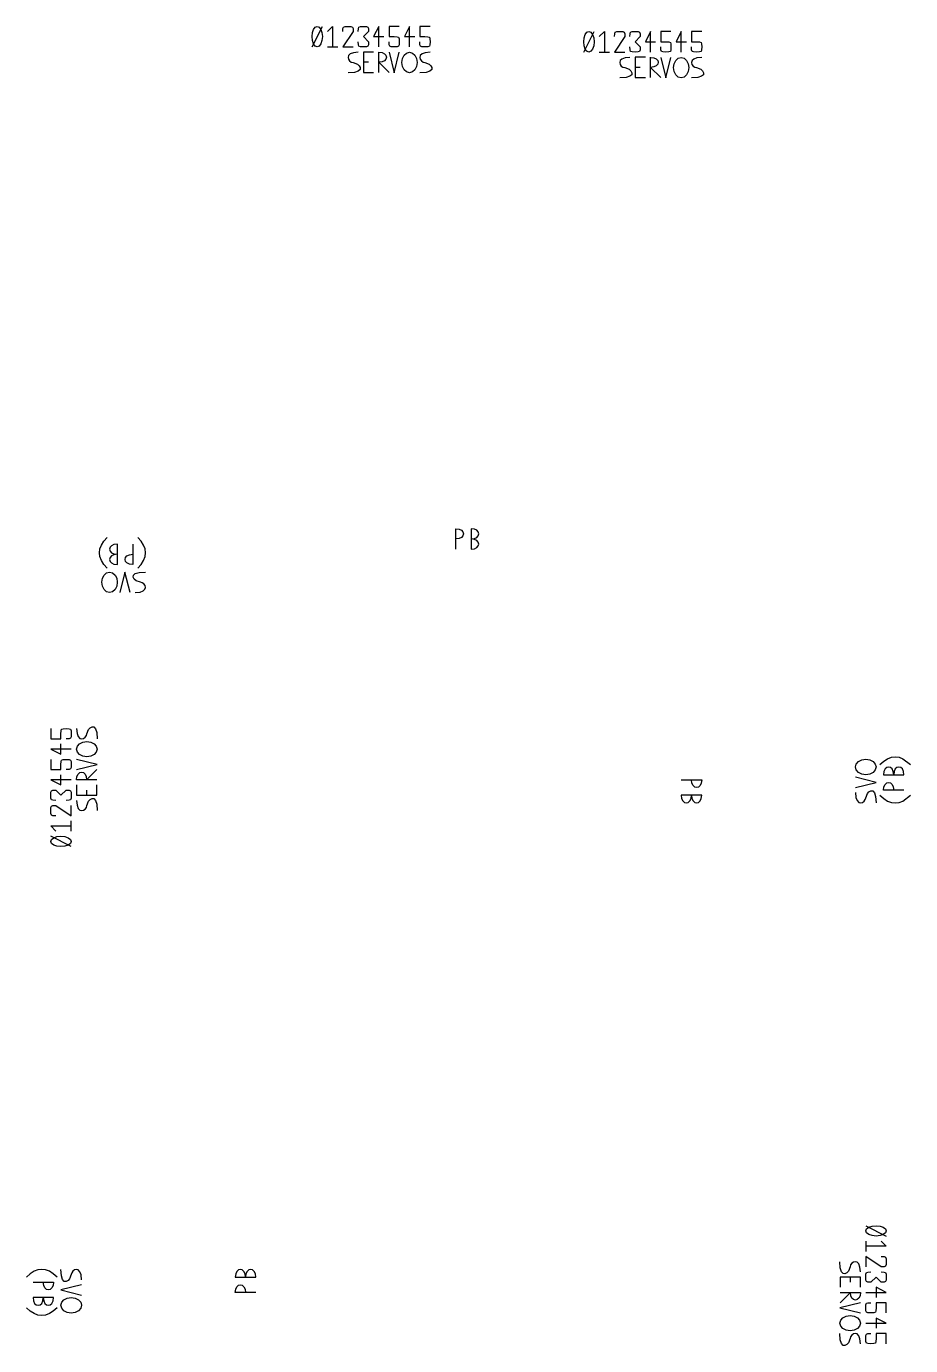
# Model space of a CAD drawing. Extents: x 16 to 394, y 22 to 284.
# Drawn here: x 221.3 to 393.7, y 21.6 to 279 of the extents above; entities that cross this region are included whole.
import ezdxf

# ---------------------------------------------------------------- set-up
doc = ezdxf.new("R2010")
doc.units = 0
doc.layers.add('Layer 1', color=7, linetype='CONTINUOUS')

msp = doc.modelspace()

# ---------------------------------------------------------------- linework, layer by layer
at = {"layer": 'Layer 1', "color": 4}
for p, q in [((276.999999, 274.999241), (279.000001, 278.999242)), ((277.078624, 277.777487), (277.292999, 278.413236)), ((277.292999, 278.413236), (277.610874, 278.841986)), ((277.610874, 278.841986), (278, 278.999236)), ((278, 278.999236), (278.389126, 278.841986)), ((278.389126, 278.841986), (278.707001, 278.413236)), ((278.707001, 278.413236), (278.921376, 277.777487)), ((279.999999, 277.999241), (280.999997, 278.999239)), ((280.999997, 278.999239), (280.999997, 274.999241)), ((282.999998, 277.999241), (283.015623, 278.577365)), ((284.999994, 277.999241), (282.999998, 274.999241)), ((283.015623, 278.577365), (283.124998, 278.874239)), ((283.124998, 278.874239), (283.421873, 278.983614)), ((283.421873, 278.983614), (283.999996, 278.999239)), ((283.999996, 278.999239), (284.57812, 278.983614)), ((284.57812, 278.983614), (284.874995, 278.874239)), ((284.874995, 278.874239), (284.984369, 278.577365)), ((284.984369, 278.577365), (284.999994, 277.999241)), ((285.999992, 277.999244), (286.015617, 278.577367)), ((286.015617, 278.577367), (286.124992, 278.874242)), ((286.124992, 278.874242), (286.421867, 278.983617)), ((286.421867, 278.983617), (286.99999, 278.999242)), ((286.99999, 278.999242), (287.578114, 278.983617)), ((287.999988, 277.999244), (286.99999, 276.999243)), ((287.578114, 278.983617), (287.874989, 278.874242)), ((287.874989, 278.874242), (287.984363, 278.577367)), ((287.984363, 278.577367), (287.999988, 277.999244)), ((290.000013, 278.999242), (288.999986, 276.999243)), ((290.000013, 274.999241), (290.000013, 278.999242)), ((294.000005, 278.999242), (292.000009, 278.999242)), ((292.000009, 278.999242), (292.000009, 276.999243)), ((296.000001, 278.999242), (295.000003, 276.999243)), ((296.000001, 274.999241), (296.000001, 278.999242)), ((299.999993, 278.999242), (297.999997, 278.999242)), ((297.999997, 278.999242), (297.999997, 276.999243)), ((329.999989, 273.998896), (332.000013, 277.998896)), ((330.610878, 277.841644), (331.000004, 277.998894)), ((331.000004, 277.998894), (331.38913, 277.841644)), ((333.000011, 276.998896), (334.000009, 277.998894)), ((334.000009, 277.998894), (334.000009, 273.998896)), ((336.125005, 277.873894), (336.421879, 277.983269)), ((336.421879, 277.983269), (337.000003, 277.998894)), ((337.000003, 277.998894), (337.578127, 277.983269)), ((337.578127, 277.983269), (337.875002, 277.873894)), ((339.124999, 277.873897), (339.421873, 277.983272)), ((339.421873, 277.983272), (339.999997, 277.998896)), ((339.999997, 277.998896), (340.578121, 277.983272)), ((340.578121, 277.983272), (340.874996, 277.873897)), ((342.999991, 277.998896), (341.999993, 275.998898)), ((342.999991, 273.998896), (342.999991, 277.998896)), ((347.000012, 277.998896), (345.000016, 277.998896)), ((345.000016, 277.998896), (345.000016, 275.998898)), ((349.000008, 277.998896), (348.00001, 275.998898)), ((349.000008, 273.998896), (349.000008, 277.998896)), ((353, 277.998896), (351.000004, 277.998896)), ((351.000004, 277.998896), (351.000004, 275.998898)), ((276.999999, 276.999237), (277.078624, 277.777487)), ((277.078624, 276.220987), (276.999999, 276.999237)), ((277.292999, 275.585238), (277.078624, 276.220987)), ((277.610874, 275.156488), (277.292999, 275.585238)), ((278.707001, 275.585238), (278.389126, 275.156488)), ((278.921376, 276.220987), (278.707001, 275.585238)), ((278.921376, 277.777487), (279.000001, 276.999237)), ((279.000001, 276.999237), (278.921376, 276.220987)), ((279.000001, 276.999237), (279.000001, 276.999237)), ((286.015617, 275.421118), (285.999992, 275.999242)), ((286.124992, 275.124244), (286.015617, 275.421118)), ((286.99999, 276.999243), (287.999988, 275.999242)), ((287.984363, 275.421118), (287.874989, 275.124244)), ((287.999988, 275.999242), (287.984363, 275.421118)), ((288.999986, 276.999243), (291.000011, 276.999243)), ((292.000009, 276.999243), (293.000007, 276.999243)), ((292.015634, 275.421117), (292.000009, 275.999242)), ((292.125008, 275.124241), (292.015634, 275.421117)), ((293.000007, 276.999243), (293.578131, 276.983617)), ((293.578131, 276.983617), (293.875005, 276.874242)), ((293.875005, 276.874242), (293.98438, 276.577366)), ((293.98438, 275.421117), (293.875005, 275.124241)), ((293.98438, 276.577366), (294.000005, 275.999242)), ((294.000005, 275.999242), (293.98438, 275.421117)), ((295.000003, 276.999243), (296.999999, 276.999243)), ((297.999997, 276.999243), (298.999995, 276.999243)), ((298.015622, 275.421117), (297.999997, 275.999242)), ((298.124996, 275.124241), (298.015622, 275.421117)), ((298.999995, 276.999243), (299.578119, 276.983617)), ((299.578119, 276.983617), (299.874993, 276.874242)), ((299.874993, 276.874242), (299.984368, 276.577366)), ((299.984368, 275.421117), (299.874993, 275.124241)), ((299.984368, 276.577366), (299.999993, 275.999242)), ((299.999993, 275.999242), (299.984368, 275.421117)), ((330.000003, 275.998895), (330.078628, 276.777145)), ((330.078628, 275.220645), (330.000003, 275.998895)), ((330.078628, 276.777145), (330.293003, 277.412894)), ((330.293003, 277.412894), (330.610878, 277.841644)), ((331.38913, 277.841644), (331.707005, 277.412894)), ((331.707005, 277.412894), (331.92138, 276.777145)), ((331.92138, 276.777145), (332.000005, 275.998895)), ((332.000005, 275.998895), (331.92138, 275.220645)), ((332.000005, 275.998895), (332.000005, 275.998895)), ((336.000005, 276.998896), (336.01563, 277.57702)), ((338.000001, 276.998896), (336.000005, 273.998896)), ((336.01563, 277.57702), (336.125005, 277.873894)), ((337.875002, 277.873894), (337.984376, 277.57702)), ((337.984376, 277.57702), (338.000001, 276.998896)), ((338.999999, 276.998898), (339.015624, 277.577022)), ((339.015624, 277.577022), (339.124999, 277.873897)), ((340.999995, 276.998898), (339.999997, 275.998898)), ((339.999997, 275.998898), (340.999995, 274.998897)), ((340.874996, 277.873897), (340.98437, 277.577022)), ((340.98437, 277.577022), (340.999995, 276.998898)), ((341.999993, 275.998898), (343.999989, 275.998898)), ((345.000016, 275.998898), (346.000014, 275.998898)), ((346.000014, 275.998898), (346.578137, 275.983272)), ((346.578137, 275.983272), (346.875012, 275.873897)), ((346.875012, 275.873897), (346.984387, 275.577021)), ((346.984387, 275.577021), (347.000012, 274.998897)), ((348.00001, 275.998898), (350.000006, 275.998898)), ((351.000004, 275.998898), (352.000002, 275.998898)), ((352.000002, 275.998898), (352.578125, 275.983272)), ((352.578125, 275.983272), (352.875, 275.873897)), ((352.875, 275.873897), (352.984375, 275.577021)), ((352.984375, 275.577021), (353, 274.998897)), ((278, 274.999238), (277.610874, 275.156488)), ((278.389126, 275.156488), (278, 274.999238)), ((279.999999, 274.999241), (281.999998, 274.999241)), ((282.999998, 274.999241), (284.999994, 274.999241)), ((284.101559, 273.313234), (283.999996, 272.946046)), ((283.999996, 272.946046), (284.085934, 272.578858)), ((284.437496, 273.633547), (284.101559, 273.313234)), ((285.054682, 273.86011), (284.437496, 273.633547)), ((285.999992, 273.946047), (285.054682, 273.86011)), ((286.421867, 275.014869), (286.124992, 275.124244)), ((286.99999, 274.999244), (286.421867, 275.014869)), ((287.578114, 275.014869), (286.99999, 274.999244)), ((289.000015, 273.999243), (286.99999, 273.999243)), ((286.99999, 273.999243), (286.99999, 269.999243)), ((287.874989, 275.124244), (287.578114, 275.014869)), ((290.000013, 269.999243), (290.000013, 273.999243)), ((290.000013, 273.946047), (290.656261, 273.877668)), ((290.656261, 273.877668), (291.12501, 273.664301)), ((291.12501, 273.664301), (291.40626, 273.353444)), ((291.40626, 273.353444), (291.50001, 272.992594)), ((291.50001, 272.992594), (291.40626, 272.629251)), ((292.000009, 273.946047), (293.000007, 269.946047)), ((292.421883, 275.014866), (292.125008, 275.124241)), ((293.000007, 274.999241), (292.421883, 275.014866)), ((293.578131, 275.014866), (293.000007, 274.999241)), ((293.000007, 269.946047), (294.000005, 273.946047)), ((293.875005, 275.124241), (293.578131, 275.014866)), ((294.000005, 273.946047), (294.000005, 273.946047)), ((294.617975, 272.724295), (294.939537, 273.360045)), ((294.939537, 273.360045), (295.41635, 273.788794)), ((295.41635, 273.788794), (296.000037, 273.946044)), ((296.000037, 273.946044), (296.583725, 273.788794)), ((296.583725, 273.788794), (297.060537, 273.360045)), ((297.060537, 273.360045), (297.3821, 272.724295)), ((298.101559, 273.313234), (297.999997, 272.946046)), ((297.999997, 272.946046), (298.085934, 272.578858)), ((298.437496, 273.633547), (298.101559, 273.313234)), ((298.421871, 275.014866), (298.124996, 275.124241)), ((298.999995, 274.999241), (298.421871, 275.014866)), ((299.054682, 273.86011), (298.437496, 273.633547)), ((299.578119, 275.014866), (298.999995, 274.999241)), ((299.999993, 273.946047), (299.054682, 273.86011)), ((299.874993, 275.124241), (299.578119, 275.014866)), ((330.293003, 274.584896), (330.078628, 275.220645)), ((330.610878, 274.156146), (330.293003, 274.584896)), ((331.000004, 273.998896), (330.610878, 274.156146)), ((331.38913, 274.156146), (331.000004, 273.998896)), ((331.707005, 274.584896), (331.38913, 274.156146)), ((331.92138, 275.220645), (331.707005, 274.584896)), ((333.000011, 273.998896), (335.000007, 273.998896)), ((336.000005, 273.998896), (338.000001, 273.998896)), ((338.054681, 272.859764), (337.437491, 272.633202)), ((338.999999, 272.945702), (338.054681, 272.859764)), ((339.015624, 274.420773), (338.999999, 274.998897)), ((339.124999, 274.123899), (339.015624, 274.420773)), ((339.421873, 274.014524), (339.124999, 274.123899)), ((339.999997, 273.998899), (339.421873, 274.014524)), ((340.578121, 274.014524), (339.999997, 273.998899)), ((341.999993, 272.998898), (339.999997, 272.998898)), ((339.999997, 272.998898), (339.999997, 268.998898)), ((340.874996, 274.123899), (340.578121, 274.014524)), ((340.98437, 274.420773), (340.874996, 274.123899)), ((340.999995, 274.998897), (340.98437, 274.420773)), ((342.999991, 268.998898), (342.999991, 272.998898)), ((342.999991, 272.945702), (343.65624, 272.877323)), ((343.65624, 272.877323), (344.124989, 272.663956)), ((344.999987, 272.945702), (345.999985, 268.945701)), ((345.015641, 274.420771), (345.000016, 274.998897)), ((345.125015, 274.123896), (345.015641, 274.420771)), ((345.42189, 274.014521), (345.125015, 274.123896)), ((346.000014, 273.998896), (345.42189, 274.014521)), ((345.999985, 268.945701), (346.999983, 272.945702)), ((346.578137, 274.014521), (346.000014, 273.998896)), ((346.875012, 274.123896), (346.578137, 274.014521)), ((346.984387, 274.420771), (346.875012, 274.123896)), ((347.000012, 274.998897), (346.984387, 274.420771)), ((346.999983, 272.945702), (346.999983, 272.945702)), ((348.416328, 272.788449), (349.000016, 272.945699)), ((349.000016, 272.945699), (349.583704, 272.788449)), ((351.015629, 274.420771), (351.000004, 274.998897)), ((351.125003, 274.123896), (351.015629, 274.420771)), ((351.421878, 274.014521), (351.125003, 274.123896)), ((352.000002, 273.998896), (351.421878, 274.014521)), ((352.05468, 272.859764), (351.437487, 272.633202)), ((352.578125, 274.014521), (352.000002, 273.998896)), ((353, 272.945702), (352.05468, 272.859764)), ((352.875, 274.123896), (352.578125, 274.014521)), ((352.984375, 274.420771), (352.875, 274.123896)), ((353, 274.998897), (352.984375, 274.420771)), ((284.085934, 272.578858), (284.312496, 272.258546)), ((284.312496, 272.258546), (284.632808, 272.031983)), ((284.632808, 272.031983), (284.999994, 271.946045)), ((284.999994, 271.946045), (285.828122, 271.633546)), ((285.984379, 270.258546), (285.232424, 270.031984)), ((285.828122, 271.633546), (286.177734, 271.313233)), ((286.337895, 270.578859), (285.984379, 270.258546)), ((286.177734, 271.313233), (286.375002, 270.946046)), ((286.375002, 270.946046), (286.337895, 270.578859)), ((287.999988, 271.999244), (286.99999, 271.999244)), ((290.656261, 272.085078), (290.000013, 271.999244)), ((290.000013, 271.999244), (292.000009, 269.999243)), ((291.12501, 272.310913), (290.656261, 272.085078)), ((291.40626, 272.629251), (291.12501, 272.310913)), ((294.500038, 271.946045), (294.617975, 272.724295)), ((294.617975, 271.167796), (294.500038, 271.946045)), ((294.500038, 271.946045), (294.500038, 271.946045)), ((294.939537, 270.532046), (294.617975, 271.167796)), ((295.41635, 270.103296), (294.939537, 270.532046)), ((297.060537, 270.532046), (296.583725, 270.103296)), ((297.3821, 271.167796), (297.060537, 270.532046)), ((297.3821, 272.724295), (297.500037, 271.946045)), ((297.500037, 271.946045), (297.3821, 271.167796)), ((298.085934, 272.578858), (298.312496, 272.258546)), ((298.312496, 272.258546), (298.632808, 272.031983)), ((298.632808, 272.031983), (298.999995, 271.946045)), ((298.999995, 271.946045), (299.828122, 271.633546)), ((299.98438, 270.258546), (299.232424, 270.031984)), ((299.828122, 271.633546), (300.177734, 271.313233)), ((300.337895, 270.578859), (299.98438, 270.258546)), ((300.177734, 271.313233), (300.375002, 270.946046)), ((300.375002, 270.946046), (300.337895, 270.578859)), ((337.101553, 272.312889), (336.999993, 271.945701)), ((336.999993, 271.945701), (337.085933, 271.578513)), ((337.085933, 271.578513), (337.312499, 271.258201)), ((337.437491, 272.633202), (337.101553, 272.312889)), ((337.312499, 271.258201), (337.632813, 271.031638)), ((337.632813, 271.031638), (338.000001, 270.9457)), ((338.000001, 270.9457), (338.828125, 270.6332)), ((338.828125, 270.6332), (339.177733, 270.312888)), ((339.177733, 270.312888), (339.374999, 269.945701)), ((340.999995, 270.998899), (339.999997, 270.998899)), ((343.65624, 271.084733), (342.999991, 270.998899)), ((342.999991, 270.998899), (344.999987, 268.998898)), ((344.124989, 271.310568), (343.65624, 271.084733)), ((344.124989, 272.663956), (344.406239, 272.353099)), ((344.406239, 271.628906), (344.124989, 271.310568)), ((344.406239, 272.353099), (344.499988, 271.992249)), ((344.499988, 271.992249), (344.406239, 271.628906)), ((347.500016, 270.9457), (347.617954, 271.72395)), ((347.617954, 270.167451), (347.500016, 270.9457)), ((347.500016, 270.9457), (347.500016, 270.9457)), ((347.617954, 271.72395), (347.939516, 272.3597)), ((347.939516, 272.3597), (348.416328, 272.788449)), ((349.583704, 272.788449), (350.060516, 272.3597)), ((350.060516, 272.3597), (350.382078, 271.72395)), ((350.382078, 271.72395), (350.500016, 270.9457)), ((350.500016, 270.9457), (350.382078, 270.167451)), ((351.101546, 272.312889), (350.999982, 271.945701)), ((350.999982, 271.945701), (351.085921, 271.578513)), ((351.085921, 271.578513), (351.312487, 271.258201)), ((351.437487, 272.633202), (351.101546, 272.312889)), ((351.312487, 271.258201), (351.632806, 271.031638)), ((351.632806, 271.031638), (352.000002, 270.9457)), ((352.000002, 270.9457), (352.828124, 270.6332)), ((352.828124, 270.6332), (353.177732, 270.312888)), ((353.177732, 270.312888), (353.374995, 269.945701)), ((285.232424, 270.031984), (283.999996, 269.946047)), ((286.99999, 269.999243), (289.000015, 269.999243)), ((296.000037, 269.946047), (295.41635, 270.103296)), ((296.583725, 270.103296), (296.000037, 269.946047)), ((299.232424, 270.031984), (297.999997, 269.946047)), ((338.232423, 269.031639), (337.000003, 268.945701)), ((338.984374, 269.258201), (338.232423, 269.031639)), ((339.337889, 269.578514), (338.984374, 269.258201)), ((339.374999, 269.945701), (339.337889, 269.578514)), ((339.999997, 268.998898), (341.999993, 268.998898)), ((347.939516, 269.531701), (347.617954, 270.167451)), ((348.416328, 269.102951), (347.939516, 269.531701)), ((349.000016, 268.945701), (348.416328, 269.102951)), ((349.583704, 269.102951), (349.000016, 268.945701)), ((350.060516, 269.531701), (349.583704, 269.102951)), ((350.382078, 270.167451), (350.060516, 269.531701)), ((352.232404, 269.031639), (350.999975, 268.945701)), ((352.984363, 269.258201), (352.232404, 269.031639)), ((353.337883, 269.578514), (352.984363, 269.258201)), ((353.374995, 269.945701), (353.337883, 269.578514)), ((305.000011, 176.995983), (305.000011, 180.99598)), ((305.000011, 180.99598), (305.656269, 180.910043)), ((305.656269, 180.910043), (306.125025, 180.683481)), ((306.125025, 180.683481), (306.406278, 180.363168)), ((306.406278, 180.363168), (306.500029, 179.995981)), ((308.000033, 180.99598), (308.000033, 176.995983)), ((308.656282, 180.910043), (308.000033, 180.99598)), ((308.000033, 180.99598), (308.000033, 180.99598)), ((309.125031, 180.683481), (308.656282, 180.910043)), ((309.40628, 180.363168), (309.125031, 180.683481)), ((309.50003, 179.995981), (309.40628, 180.363168)), ((235.599312, 177.045248), (235.880562, 177.795248)), ((235.880562, 177.795248), (236.349312, 178.545248)), ((236.349312, 178.545248), (237.005563, 179.295247)), ((237.005563, 179.295247), (237.005563, 179.295247)), ((237.005563, 179.295247), (237.005563, 179.295247)), ((237.875011, 177.687508), (237.593761, 177.367196)), ((238.343761, 177.914071), (237.875011, 177.687508)), ((239.00001, 178.000008), (238.343761, 177.914071)), ((239.00001, 174.00001), (239.00001, 178.000008)), ((242.00001, 178.000008), (242.00001, 174.00001)), ((243.661813, 178.545248), (243.005562, 179.295247)), ((243.005562, 179.295247), (243.005562, 179.295247)), ((243.005562, 179.295247), (243.005562, 179.295247)), ((244.130563, 177.795248), (243.661813, 178.545248)), ((244.411813, 177.045248), (244.130563, 177.795248)), ((305.656269, 179.081919), (305.000011, 178.995982)), ((306.125025, 179.308481), (305.656269, 179.081919)), ((306.406278, 179.628794), (306.125025, 179.308481)), ((306.500029, 179.995981), (306.406278, 179.628794)), ((308.000033, 178.995982), (308.656282, 179.081919)), ((308.656282, 178.910044), (308.000033, 178.995982)), ((308.656282, 179.081919), (309.125031, 179.308481)), ((309.125031, 178.683482), (308.656282, 178.910044)), ((309.125031, 179.308481), (309.40628, 179.628794)), ((309.40628, 178.363169), (309.125031, 178.683482)), ((309.125031, 177.308483), (309.40628, 177.628795)), ((309.40628, 179.628794), (309.50003, 179.995981)), ((309.50003, 177.995982), (309.40628, 178.363169)), ((309.40628, 177.628795), (309.50003, 177.995982)), ((235.505561, 176.295248), (235.599312, 177.045248)), ((235.599312, 175.545247), (235.505561, 176.295248)), ((235.880562, 174.795247), (235.599312, 175.545247)), ((237.593761, 177.367196), (237.500011, 177.000009)), ((237.500011, 177.000009), (237.593761, 176.632821)), ((237.593761, 175.367197), (237.500011, 175.00001)), ((237.593761, 176.632821), (237.875011, 176.312509)), ((237.875011, 175.687509), (237.593761, 175.367197)), ((237.875011, 176.312509), (238.343761, 176.085947)), ((238.343761, 175.914072), (237.875011, 175.687509)), ((238.343761, 176.085947), (239.00001, 176.000009)), ((239.00001, 176.000009), (238.343761, 175.914072)), ((240.500011, 175.00001), (240.593761, 175.367197)), ((240.593761, 175.367197), (240.875011, 175.687509)), ((240.875011, 175.687509), (241.34376, 175.914072)), ((241.34376, 175.914072), (242.00001, 176.000009)), ((244.130563, 174.795247), (244.411813, 175.545247)), ((244.505563, 176.295248), (244.411813, 177.045248)), ((244.411813, 175.545247), (244.505563, 176.295248)), ((308.000033, 176.995983), (308.656282, 177.08192)), ((308.656282, 177.08192), (309.125031, 177.308483)), ((236.349312, 174.045248), (235.880562, 174.795247)), ((237.005563, 173.295248), (236.349312, 174.045248)), ((236.905963, 172.387202), (237.489651, 172.544452)), ((237.489651, 172.544452), (238.073338, 172.387202)), ((237.500011, 175.00001), (237.593761, 174.632823)), ((237.593761, 174.632823), (237.875011, 174.31251)), ((237.875011, 174.31251), (238.343761, 174.085948)), ((238.343761, 174.085948), (239.00001, 174.00001)), ((239.00001, 174.00001), (239.00001, 174.00001)), ((240.489664, 172.544455), (239.489666, 168.544454)), ((241.489662, 168.544454), (240.489664, 172.544455)), ((240.593761, 174.632823), (240.500011, 175.00001)), ((240.875011, 174.31251), (240.593761, 174.632823)), ((241.34376, 174.085948), (240.875011, 174.31251)), ((242.00001, 174.00001), (241.34376, 174.085948)), ((242.505285, 172.231955), (243.257236, 172.458518)), ((243.005562, 173.295248), (243.661813, 174.045248)), ((243.257236, 172.458518), (244.489656, 172.544455)), ((243.661813, 174.045248), (244.130563, 174.795247)), ((235.989651, 170.544453), (236.107588, 171.322703)), ((236.107588, 169.766204), (235.989651, 170.544453)), ((236.107588, 171.322703), (236.429151, 171.958453)), ((236.429151, 171.958453), (236.905963, 172.387202)), ((238.073338, 172.387202), (238.550151, 171.958453)), ((238.550151, 171.958453), (238.871713, 171.322703)), ((238.871713, 171.322703), (238.98965, 170.544453)), ((238.98965, 170.544453), (238.871713, 169.766204)), ((238.98965, 170.544453), (238.98965, 170.544453)), ((242.114661, 171.544456), (242.15177, 171.911643)), ((242.311926, 171.177268), (242.114661, 171.544456)), ((242.15177, 171.911643), (242.505285, 172.231955)), ((242.661534, 170.856956), (242.311926, 171.177268)), ((243.489658, 170.544456), (242.661534, 170.856956)), ((243.856845, 170.458519), (243.489658, 170.544456)), ((244.177156, 170.231956), (243.856845, 170.458519)), ((244.403718, 169.911643), (244.177156, 170.231956)), ((244.489656, 169.544455), (244.403718, 169.911643)), ((236.429151, 169.130454), (236.107588, 169.766204)), ((236.905963, 168.701704), (236.429151, 169.130454)), ((237.489651, 168.544454), (236.905963, 168.701704)), ((238.073338, 168.701704), (237.489651, 168.544454)), ((238.550151, 169.130454), (238.073338, 168.701704)), ((238.871713, 169.766204), (238.550151, 169.130454)), ((239.489666, 168.544454), (239.489666, 168.544454)), ((242.48966, 168.544454), (243.43497, 168.630392)), ((243.43497, 168.630392), (244.052157, 168.856955)), ((244.052157, 168.856955), (244.388094, 169.177268)), ((244.388094, 169.177268), (244.489656, 169.544455)), ((226.003962, 141.999039), (226.003962, 139.99904)), ((228.003961, 140.999041), (228.019586, 141.577165)), ((228.019586, 141.577165), (228.128962, 141.874039)), ((228.128962, 141.874039), (228.425837, 141.983414)), ((228.425837, 141.983414), (229.003962, 141.999039)), ((229.003962, 141.999039), (229.582087, 141.983414)), ((229.582087, 141.983414), (229.878962, 141.874039)), ((229.878962, 141.874039), (229.988337, 141.577165)), ((229.988337, 141.577165), (230.003962, 140.999041)), ((231.057156, 141.999041), (231.143094, 141.053729)), ((233.057158, 140.999043), (233.369658, 141.827168)), ((233.369658, 141.827168), (233.68997, 142.176777)), ((233.68997, 142.176777), (234.057158, 142.374043)), ((234.057158, 142.374043), (234.424345, 142.336933)), ((234.424345, 142.336933), (234.744657, 141.983418)), ((234.744657, 141.983418), (234.97122, 141.231465)), ((226.003962, 139.99904), (228.003961, 139.99904)), ((228.003961, 139.99904), (228.003961, 140.999041)), ((228.003961, 136.999037), (228.003961, 138.999039)), ((229.582087, 140.014665), (229.003962, 139.99904)), ((229.878962, 140.12404), (229.582087, 140.014665)), ((229.988337, 140.420915), (229.878962, 140.12404)), ((230.003962, 140.999041), (229.988337, 140.420915)), ((231.143094, 141.053729), (231.369657, 140.436542)), ((231.214401, 138.582748), (231.64315, 139.059561)), ((231.369657, 140.436542), (231.68997, 140.100605)), ((231.64315, 139.059561), (232.2789, 139.381123)), ((231.68997, 140.100605), (232.057157, 139.999042)), ((232.057157, 139.999042), (232.424345, 140.08498)), ((232.2789, 139.381123), (233.05715, 139.499061)), ((232.424345, 140.08498), (232.744658, 140.311543)), ((232.744658, 140.311543), (232.971221, 140.631856)), ((232.971221, 140.631856), (233.057158, 140.999043)), ((233.05715, 139.499061), (233.835399, 139.381123)), ((233.835399, 139.381123), (234.471149, 139.059561)), ((234.471149, 139.059561), (234.899899, 138.582748)), ((234.97122, 141.231465), (235.057157, 139.999043)), ((230.003962, 137.999038), (226.003962, 137.999038)), ((226.003962, 137.999038), (228.003961, 136.999037)), ((231.057151, 137.999061), (231.214401, 138.582748)), ((231.214401, 137.415373), (231.057151, 137.999061)), ((231.64315, 136.938561), (231.214401, 137.415373)), ((232.2789, 136.616998), (231.64315, 136.938561)), ((233.05715, 136.499061), (232.2789, 136.616998)), ((233.835399, 136.616998), (233.05715, 136.499061)), ((233.05715, 136.499061), (233.05715, 136.499061)), ((234.471149, 136.938561), (233.835399, 136.616998)), ((234.899899, 137.415373), (234.471149, 136.938561)), ((234.899899, 138.582748), (235.057148, 137.999061)), ((235.057148, 137.999061), (234.899899, 137.415373)), ((389.997592, 136.401432), (390.747592, 136.495182)), ((390.747592, 136.495182), (391.497594, 136.401432)), ((226.003962, 135.999037), (226.003962, 133.999038)), ((226.003962, 133.999038), (228.003961, 133.999038)), ((228.003961, 134.999039), (228.019586, 135.577162)), ((228.003961, 133.999038), (228.003961, 134.999039)), ((228.019586, 135.577162), (228.128962, 135.874037)), ((228.128962, 135.874037), (228.425837, 135.983412)), ((228.425837, 135.983412), (229.003962, 135.999037)), ((229.003962, 135.999037), (229.582087, 135.983412)), ((229.582087, 134.014663), (229.003962, 133.999038)), ((229.582087, 135.983412), (229.878962, 135.874037)), ((229.878962, 134.124038), (229.582087, 134.014663)), ((229.878962, 135.874037), (229.988337, 135.577162)), ((229.988337, 134.420913), (229.878962, 134.124038)), ((229.988337, 135.577162), (230.003962, 134.999039)), ((230.003962, 134.999039), (229.988337, 134.420913)), ((235.057157, 134.999044), (231.057156, 135.999042)), ((231.057156, 135.999042), (231.057156, 135.999042)), ((231.057156, 133.999043), (235.057157, 134.999044)), ((233.003959, 131.999039), (235.003961, 133.999041)), ((382.996818, 134.511051), (383.154068, 135.094739)), ((383.154068, 133.927363), (382.996818, 134.511051)), ((383.154068, 135.094739), (383.582818, 135.571551)), ((383.582818, 133.450551), (383.154068, 133.927363)), ((383.582818, 135.571551), (384.218567, 135.893113)), ((384.218567, 135.893113), (384.996817, 136.011051)), ((384.996817, 136.011051), (385.775067, 135.893113)), ((385.775067, 135.893113), (386.410816, 135.571551)), ((386.410816, 135.571551), (386.839566, 135.094739)), ((386.839566, 133.927363), (386.410816, 133.450551)), ((386.839566, 135.094739), (386.996816, 134.511051)), ((386.996816, 134.511051), (386.839566, 133.927363)), ((387.747595, 134.995181), (388.497593, 135.651431)), ((388.497593, 135.651431), (389.247592, 136.120182)), ((388.764859, 134.125732), (388.538297, 133.656983)), ((389.085171, 134.406982), (388.764859, 134.125732)), ((389.452358, 134.500732), (389.085171, 134.406982)), ((389.247592, 136.120182), (389.997592, 136.401432)), ((389.819545, 134.406982), (389.452358, 134.500732)), ((390.139857, 134.125732), (389.819545, 134.406982)), ((390.366419, 133.656983), (390.139857, 134.125732)), ((390.764855, 134.125732), (390.538293, 133.656983)), ((391.085167, 134.406982), (390.764855, 134.125732)), ((391.452354, 134.500732), (391.085167, 134.406982)), ((391.819541, 134.406982), (391.452354, 134.500732)), ((391.497594, 136.401432), (392.247598, 136.120182)), ((392.139853, 134.125732), (391.819541, 134.406982)), ((392.366415, 133.656983), (392.139853, 134.125732)), ((392.247598, 136.120182), (393.747611, 134.995181)), ((393.747611, 134.995181), (393.747611, 134.995181)), ((393.747611, 134.995181), (393.747611, 134.995181)), ((230.003962, 131.999036), (226.003962, 131.999036)), ((226.003962, 131.999036), (228.003961, 130.999035)), ((228.003961, 130.999035), (228.003961, 132.999037)), ((235.003961, 131.999039), (231.00396, 131.999039)), ((231.057156, 131.999042), (231.125535, 132.655291)), ((231.125535, 132.655291), (231.338902, 133.124041)), ((231.338902, 133.124041), (231.64976, 133.405291)), ((231.64976, 133.405291), (232.010609, 133.49904)), ((232.010609, 133.49904), (232.373952, 133.40529)), ((232.373952, 133.40529), (232.692291, 133.12404)), ((232.692291, 133.12404), (232.918126, 132.655289)), ((232.918126, 132.655289), (233.003959, 131.999039)), ((348.996818, 132.01105), (352.99681, 132.01105)), ((351.082752, 131.354801), (350.996814, 132.01105)), ((351.309314, 130.886051), (351.082752, 131.354801)), ((352.910873, 131.354801), (352.684311, 130.886051)), ((352.99681, 132.01105), (352.910873, 131.354801)), ((386.996827, 131.511051), (382.996807, 132.511049)), ((382.996807, 132.511049), (382.996807, 132.511049)), ((382.996807, 130.51105), (386.996827, 131.511051)), ((384.218567, 133.128989), (383.582818, 133.450551)), ((384.996817, 133.011051), (384.218567, 133.128989)), ((385.775067, 133.128989), (384.996817, 133.011051)), ((384.996817, 133.011051), (384.996817, 133.011051)), ((386.410816, 133.450551), (385.775067, 133.128989)), ((388.538297, 133.656983), (388.45236, 133.000733)), ((388.45236, 133.000733), (392.452352, 133.000733)), ((388.45236, 133.000733), (388.45236, 133.000733)), ((388.764859, 131.125733), (389.085171, 131.406983)), ((389.085171, 131.406983), (389.452358, 131.500733)), ((389.452358, 131.500733), (389.819545, 131.406983)), ((389.819545, 131.406983), (390.139857, 131.125733)), ((390.452356, 133.000733), (390.366419, 133.656983)), ((390.538293, 133.656983), (390.452356, 133.000733)), ((392.452352, 133.000733), (392.366415, 133.656983)), ((226.003962, 128.999036), (226.019587, 129.577162)), ((226.019587, 128.420913), (226.003962, 128.999036)), ((226.019587, 129.577162), (226.128962, 129.874037)), ((226.128962, 129.874037), (226.425836, 129.983412)), ((226.425836, 129.983412), (227.00396, 129.999037)), ((227.00396, 129.999037), (228.003961, 128.999036)), ((228.003961, 128.999036), (229.003962, 129.999037)), ((229.003962, 129.999037), (229.582085, 129.983412)), ((229.582085, 129.983412), (229.87896, 129.874037)), ((229.87896, 129.874037), (229.988335, 129.577162)), ((229.988335, 129.577162), (230.00396, 128.999036)), ((230.00396, 128.999036), (229.988335, 128.420913)), ((231.00396, 130.999038), (231.00396, 128.999039)), ((231.00396, 128.999039), (235.003961, 128.999039)), ((233.003959, 129.99904), (233.003959, 128.999039)), ((235.003961, 128.999039), (235.003961, 130.999038)), ((352.99681, 129.011051), (348.996818, 129.011051)), ((348.996818, 129.011051), (349.082756, 128.354801)), ((350.910877, 128.354801), (350.996814, 129.011051)), ((350.996814, 129.011051), (351.082752, 128.354801)), ((351.629626, 130.604801), (351.309314, 130.886051)), ((351.996812, 130.511051), (351.629626, 130.604801)), ((352.363999, 130.604801), (351.996812, 130.511051)), ((352.684311, 130.886051), (352.363999, 130.604801)), ((352.910873, 128.354801), (352.99681, 129.011051)), ((352.99681, 129.011051), (352.99681, 129.011051)), ((382.996807, 129.51105), (383.082744, 128.565737)), ((384.996803, 128.511052), (385.309307, 129.339176)), ((385.309307, 129.339176), (385.629623, 129.688785)), ((385.629623, 129.688785), (385.996815, 129.886051)), ((385.996815, 129.886051), (386.364007, 129.848941)), ((386.364007, 129.848941), (386.684323, 129.495426)), ((386.684323, 129.495426), (386.910889, 128.743473)), ((386.910889, 128.743473), (386.996827, 127.511051)), ((387.747595, 128.995181), (388.497593, 128.338931)), ((388.45236, 130.000733), (388.538297, 130.656983)), ((392.452352, 130.000733), (388.45236, 130.000733)), ((388.538297, 130.656983), (388.764859, 131.125733)), ((390.139857, 131.125733), (390.366419, 130.656983)), ((390.366419, 130.656983), (390.452356, 130.000733)), ((392.247598, 127.87018), (393.747611, 128.995181)), ((393.747611, 128.995181), (393.747611, 128.995181)), ((393.747611, 128.995181), (393.747611, 128.995181)), ((226.003965, 125.999037), (226.01959, 126.577162)), ((226.128962, 128.124038), (226.019587, 128.420913)), ((226.01959, 126.577162), (226.128965, 126.874038)), ((226.425836, 128.014663), (226.128962, 128.124038)), ((226.128965, 126.874038), (226.425839, 126.983413)), ((227.00396, 127.999038), (226.425836, 128.014663)), ((226.425839, 126.983413), (227.003963, 126.999038)), ((227.003963, 126.999038), (230.003962, 124.999036)), ((229.582085, 128.014663), (229.003962, 127.999038)), ((229.87896, 128.124038), (229.582085, 128.014663)), ((229.988335, 128.420913), (229.87896, 128.124038)), ((230.003962, 124.999036), (230.003962, 126.999038)), ((231.057156, 127.999041), (231.143094, 127.053729)), ((231.143094, 127.053729), (231.369657, 126.436542)), ((231.369657, 126.436542), (231.68997, 126.100604)), ((232.424345, 126.08498), (232.744658, 126.311543)), ((232.744658, 126.311543), (232.971221, 126.631855)), ((232.971221, 126.631855), (233.057158, 126.999043)), ((233.057158, 126.999043), (233.369658, 127.827167)), ((233.369658, 127.827167), (233.68997, 128.176777)), ((233.68997, 128.176777), (234.057158, 128.374042)), ((234.057158, 128.374042), (234.424345, 128.336933)), ((234.424345, 128.336933), (234.744657, 127.983417)), ((234.744657, 127.983417), (234.97122, 127.231464)), ((234.97122, 127.231464), (235.057157, 125.999042)), ((349.082756, 128.354801), (349.309318, 127.886051)), ((349.309318, 127.886051), (349.62963, 127.604801)), ((349.62963, 127.604801), (349.996816, 127.511052)), ((349.996816, 127.511052), (350.364003, 127.604801)), ((350.364003, 127.604801), (350.684315, 127.886051)), ((350.684315, 127.886051), (350.910877, 128.354801)), ((351.082752, 128.354801), (351.309314, 127.886051)), ((351.309314, 127.886051), (351.629626, 127.604801)), ((351.629626, 127.604801), (351.996812, 127.511052)), ((351.996812, 127.511052), (352.363999, 127.604801)), ((352.363999, 127.604801), (352.684311, 127.886051)), ((352.684311, 127.886051), (352.910873, 128.354801)), ((383.082744, 128.565737), (383.309306, 127.94855)), ((383.309306, 127.94855), (383.629618, 127.612613)), ((383.629618, 127.612613), (383.996805, 127.51105)), ((383.996805, 127.51105), (384.363992, 127.596988)), ((384.363992, 127.596988), (384.684304, 127.823551)), ((384.684304, 127.823551), (384.910866, 128.143864)), ((384.910866, 128.143864), (384.996803, 128.511052)), ((388.497593, 128.338931), (389.247592, 127.87018)), ((389.247592, 127.87018), (389.997592, 127.58893)), ((389.997592, 127.58893), (390.747592, 127.49518)), ((390.747592, 127.49518), (391.497594, 127.58893)), ((391.497594, 127.58893), (392.247598, 127.87018)), ((226.01959, 125.420911), (226.003965, 125.999037)), ((226.128965, 125.124036), (226.01959, 125.420911)), ((226.425839, 125.014661), (226.128965, 125.124036)), ((227.003963, 124.999036), (226.425839, 125.014661)), ((230.003962, 121.999036), (230.003962, 123.999035)), ((231.68997, 126.100604), (232.057157, 125.999042)), ((232.057157, 125.999042), (232.424345, 126.08498)), ((230.003962, 118.999037), (226.003962, 120.999038)), ((227.003963, 121.999036), (226.003965, 122.999034)), ((226.003965, 122.999034), (230.003962, 122.999034)), ((227.225717, 120.920413), (228.003966, 120.999038)), ((228.003966, 120.999038), (228.782216, 120.920413)), ((228.003966, 120.999038), (228.003966, 120.999038)), ((226.003968, 119.999038), (226.161217, 120.388163)), ((226.161217, 119.609912), (226.003968, 119.999038)), ((226.161217, 120.388163), (226.589967, 120.706038)), ((226.589967, 119.292037), (226.161217, 119.609912)), ((226.589967, 120.706038), (227.225717, 120.920413)), ((227.225717, 119.077662), (226.589967, 119.292037)), ((228.003966, 118.999037), (227.225717, 119.077662)), ((228.782216, 119.077662), (228.003966, 118.999037)), ((228.782216, 120.920413), (229.417966, 120.706038)), ((229.417966, 119.292037), (228.782216, 119.077662)), ((229.417966, 120.706038), (229.846715, 120.388163)), ((229.846715, 119.609912), (229.417966, 119.292037)), ((229.846715, 120.388163), (230.003965, 119.999038)), ((230.003965, 119.999038), (229.846715, 119.609912)), ((384.999255, 44.000011), (385.156505, 44.389136)), ((385.156505, 43.610885), (384.999255, 44.000011)), ((384.999258, 45.000012), (388.99925, 43.00001)), ((385.156505, 44.389136), (385.585255, 44.707012)), ((385.585255, 44.707012), (386.221005, 44.921387)), ((386.221005, 44.921387), (386.999254, 45.000012)), ((386.999254, 45.000012), (387.777504, 44.921387)), ((387.777504, 44.921387), (388.413254, 44.707012)), ((388.413254, 44.707012), (388.842003, 44.389136)), ((388.842003, 44.389136), (388.999253, 44.000011)), ((388.999253, 44.000011), (388.842003, 43.610885)), ((384.999258, 42.000012), (384.999258, 40.000013)), ((385.585255, 43.29301), (385.156505, 43.610885)), ((386.221005, 43.078635), (385.585255, 43.29301)), ((386.999254, 43.00001), (386.221005, 43.078635)), ((387.777504, 43.078635), (386.999254, 43.00001)), ((386.999254, 43.00001), (386.999254, 43.00001)), ((388.413254, 43.29301), (387.777504, 43.078635)), ((387.999252, 42.000012), (388.99925, 41.000014)), ((388.842003, 43.610885), (388.413254, 43.29301)), ((388.99925, 41.000014), (384.999258, 41.000014)), ((387.999252, 37.000011), (384.999258, 39.000012)), ((384.999258, 39.000012), (384.999258, 37.000011)), ((387.999252, 39.000012), (388.577376, 38.984387)), ((388.577376, 38.984387), (388.87425, 38.875012)), ((388.87425, 38.875012), (388.983625, 38.578137)), ((222.755578, 36.128854), (222.005578, 35.660103)), ((223.505578, 36.410104), (222.755578, 36.128854)), ((224.255578, 36.503854), (223.505578, 36.410104)), ((225.005578, 36.410104), (224.255578, 36.503854)), ((225.755578, 36.128854), (225.005578, 36.410104)), ((226.505578, 35.660103), (225.755578, 36.128854)), ((228.092308, 35.255561), (228.006371, 36.487983)), ((230.31887, 36.175483), (230.092307, 35.85517)), ((230.639183, 36.402046), (230.31887, 36.175483)), ((231.006371, 36.487984), (230.639183, 36.402046)), ((231.373558, 36.386421), (231.006371, 36.487984)), ((231.693871, 36.050484), (231.373558, 36.386421)), ((231.920434, 35.433297), (231.693871, 36.050484)), ((262.318873, 36.112983), (262.092311, 35.644233)), ((262.639186, 36.394233), (262.318873, 36.112983)), ((263.006373, 36.487983), (262.639186, 36.394233)), ((263.37356, 36.394233), (263.006373, 36.487983)), ((263.693873, 36.112983), (263.37356, 36.394233)), ((263.920435, 35.644233), (263.693873, 36.112983)), ((264.318872, 36.112983), (264.09231, 35.644233)), ((264.639184, 36.394233), (264.318872, 36.112983)), ((265.006372, 36.487983), (264.639184, 36.394233)), ((265.373559, 36.394233), (265.006372, 36.487983)), ((265.693871, 36.112983), (265.373559, 36.394233)), ((265.920434, 35.644233), (265.693871, 36.112983)), ((380.031978, 36.767584), (379.946041, 38.000006)), ((380.25854, 36.015631), (380.031978, 36.767584)), ((381.633538, 36.171881), (381.313226, 35.822272)), ((381.946037, 37.000005), (381.633538, 36.171881)), ((382.031974, 37.367193), (381.946037, 37.000005)), ((382.258536, 37.687506), (382.031974, 37.367193)), ((382.578848, 37.914068), (382.258536, 37.687506)), ((382.946035, 38.000006), (382.578848, 37.914068)), ((383.313222, 37.898444), (382.946035, 38.000006)), ((383.633534, 37.562507), (383.313222, 37.898444)), ((383.860096, 36.945319), (383.633534, 37.562507)), ((383.946033, 36.000007), (383.860096, 36.945319)), ((388.577376, 37.015636), (387.999252, 37.000011)), ((388.87425, 37.125011), (388.577376, 37.015636)), ((388.983625, 37.421886), (388.87425, 37.125011)), ((388.983625, 38.578137), (388.99925, 38.000011)), ((388.99925, 38.000011), (388.983625, 37.421886)), ((222.005578, 35.660103), (221.255579, 35.003853)), ((221.255579, 35.003853), (221.255579, 35.003853)), ((221.255579, 35.003853), (221.255579, 35.003853)), ((222.550818, 33.998301), (226.550815, 33.998301)), ((224.636754, 33.342051), (224.550817, 33.998301)), ((226.550815, 33.998301), (226.464878, 33.342051)), ((227.255578, 35.003853), (226.505578, 35.660103)), ((232.006371, 33.487984), (228.006371, 32.487983)), ((228.318871, 34.503608), (228.092308, 35.255561)), ((228.639183, 34.150093), (228.318871, 34.503608)), ((229.00637, 34.112984), (228.639183, 34.150093)), ((229.373558, 34.310249), (229.00637, 34.112984)), ((229.69387, 34.659858), (229.373558, 34.310249)), ((230.00637, 35.487983), (229.69387, 34.659858)), ((230.092307, 35.85517), (230.00637, 35.487983)), ((232.006371, 34.487985), (231.920434, 35.433297)), ((262.092311, 35.644233), (262.006374, 34.987984)), ((262.006374, 34.987984), (266.006371, 34.987984)), ((262.006374, 34.987984), (262.006374, 34.987984)), ((262.639186, 33.394233), (263.006373, 33.487983)), ((263.006373, 33.487983), (263.37356, 33.394233)), ((264.006372, 34.987984), (263.920435, 35.644233)), ((264.09231, 35.644233), (264.006372, 34.987984)), ((266.006371, 34.987984), (265.920434, 35.644233)), ((383.999232, 35.000009), (379.99924, 35.000009)), ((379.99924, 35.000009), (379.99924, 33.00001)), ((380.578852, 35.662115), (380.25854, 36.015631)), ((380.946039, 35.625006), (380.578852, 35.662115)), ((381.313226, 35.822272), (380.946039, 35.625006)), ((381.999236, 34.000008), (381.999236, 35.000009)), ((383.999232, 33.00001), (383.999232, 35.000009)), ((384.999258, 35.000012), (385.014883, 35.578136)), ((385.014883, 34.421886), (384.999258, 35.000012)), ((385.014883, 35.578136), (385.124258, 35.87501)), ((385.124258, 34.125011), (385.014883, 34.421886)), ((385.124258, 35.87501), (385.421132, 35.984385)), ((385.421132, 34.015636), (385.124258, 34.125011)), ((385.421132, 35.984385), (385.999256, 36.00001)), ((385.999256, 34.000011), (385.421132, 34.015636)), ((386.999254, 35.000012), (385.999256, 34.000011)), ((387.999252, 34.000011), (386.999254, 35.000012)), ((387.999252, 36.00001), (388.577376, 35.984385)), ((388.577376, 34.015636), (387.999252, 34.000011)), ((388.577376, 35.984385), (388.87425, 35.87501)), ((388.87425, 34.125011), (388.577376, 34.015636)), ((388.87425, 35.87501), (388.983625, 35.578136)), ((388.983625, 34.421886), (388.87425, 34.125011)), ((388.983625, 35.578136), (388.99925, 35.000012)), ((388.99925, 35.000012), (388.983625, 34.421886)), ((226.550815, 30.998301), (222.550818, 30.998301)), ((222.550818, 30.998301), (222.636755, 30.342051)), ((224.464879, 30.342051), (224.550817, 30.998301)), ((224.550817, 30.998301), (224.636754, 30.342051)), ((224.863316, 32.873301), (224.636754, 33.342051)), ((225.183629, 32.592052), (224.863316, 32.873301)), ((225.550816, 32.498302), (225.183629, 32.592052)), ((225.918003, 32.592052), (225.550816, 32.498302)), ((226.238316, 32.873301), (225.918003, 32.592052)), ((226.464878, 33.342051), (226.238316, 32.873301)), ((226.464878, 30.342051), (226.550815, 30.998301)), ((226.550815, 30.998301), (226.550815, 30.998301)), ((228.006371, 32.487983), (232.006371, 31.487985)), ((229.228123, 30.870043), (230.006373, 30.98798)), ((230.006373, 30.98798), (230.784622, 30.870043)), ((230.006373, 30.98798), (230.006373, 30.98798)), ((232.006371, 31.487985), (232.006371, 31.487985)), ((262.006374, 31.987984), (262.092311, 32.644234)), ((266.006371, 31.987984), (262.006374, 31.987984)), ((262.092311, 32.644234), (262.318873, 33.112983)), ((262.318873, 33.112983), (262.639186, 33.394233)), ((263.37356, 33.394233), (263.693873, 33.112983)), ((263.693873, 33.112983), (263.920435, 32.644234)), ((263.920435, 32.644234), (264.006372, 31.987984)), ((379.99924, 32.000009), (383.999232, 32.000009)), ((381.999236, 32.000009), (379.99924, 30.000008)), ((382.085069, 31.343759), (381.999236, 32.000009)), ((382.310904, 30.875008), (382.085069, 31.343759)), ((383.877656, 31.343757), (383.664289, 30.875007)), ((383.946033, 32.000007), (383.877656, 31.343757)), ((384.999258, 32.000012), (388.99925, 32.000012)), ((388.99925, 32.000012), (386.999254, 33.000013)), ((386.999254, 33.000013), (386.999254, 31.000011)), ((222.005578, 28.347603), (221.255579, 29.003854)), ((221.255579, 29.003854), (221.255579, 29.003854)), ((221.255579, 29.003854), (221.255579, 29.003854)), ((222.755578, 27.878853), (222.005578, 28.347603)), ((222.636755, 30.342051), (222.863318, 29.873302)), ((222.863318, 29.873302), (223.18363, 29.592052)), ((223.18363, 29.592052), (223.550817, 29.498302)), ((223.550817, 29.498302), (223.918005, 29.592052)), ((223.918005, 29.592052), (224.238317, 29.873302)), ((224.238317, 29.873302), (224.464879, 30.342051)), ((224.636754, 30.342051), (224.863316, 29.873302)), ((224.863316, 29.873302), (225.183629, 29.592052)), ((225.183629, 29.592052), (225.550816, 29.498302)), ((225.550816, 29.498302), (225.918003, 29.592052)), ((226.505578, 28.347603), (225.755578, 27.878853)), ((225.918003, 29.592052), (226.238316, 29.873302)), ((226.238316, 29.873302), (226.464878, 30.342051)), ((227.255578, 29.003854), (226.505578, 28.347603)), ((228.006374, 29.48798), (228.163624, 30.071668)), ((228.163624, 28.904293), (228.006374, 29.48798)), ((228.163624, 30.071668), (228.592373, 30.548481)), ((228.592373, 28.42748), (228.163624, 28.904293)), ((228.592373, 30.548481), (229.228123, 30.870043)), ((229.228123, 28.105918), (228.592373, 28.42748)), ((230.784622, 30.870043), (231.420372, 30.548481)), ((231.420372, 28.42748), (230.784622, 28.105918)), ((231.420372, 30.548481), (231.849122, 30.071668)), ((231.849122, 28.904293), (231.420372, 28.42748)), ((231.849122, 30.071668), (232.006371, 29.48798)), ((232.006371, 29.48798), (231.849122, 28.904293)), ((383.946033, 30.000005), (379.946041, 29.000004)), ((379.946041, 29.000004), (383.946033, 28.000006)), ((382.629242, 30.593758), (382.310904, 30.875008)), ((382.992584, 30.500008), (382.629242, 30.593758)), ((383.353433, 30.593758), (382.992584, 30.500008)), ((383.664289, 30.875007), (383.353433, 30.593758)), ((384.999258, 29.00001), (385.014883, 29.578135)), ((385.014883, 28.421886), (384.999258, 29.00001)), ((385.014883, 29.578135), (385.124258, 29.87501)), ((385.124258, 28.125011), (385.014883, 28.421886)), ((385.124258, 29.87501), (385.421132, 29.984386)), ((385.421132, 29.984386), (385.999256, 30.000011)), ((386.983629, 28.421886), (386.874254, 28.125011)), ((386.999254, 29.00001), (386.983629, 28.421886)), ((388.99925, 30.000011), (386.999254, 30.000011)), ((386.999254, 30.000011), (386.999254, 29.00001)), ((388.99925, 28.000012), (388.99925, 30.000011)), ((223.505578, 27.597602), (222.755578, 27.878853)), ((224.255578, 27.503852), (223.505578, 27.597602)), ((225.005578, 27.597602), (224.255578, 27.503852)), ((225.755578, 27.878853), (225.005578, 27.597602)), ((230.006373, 27.987981), (229.228123, 28.105918)), ((230.784622, 28.105918), (230.006373, 27.987981)), ((379.946024, 25.999996), (380.103274, 26.583684)), ((380.103274, 25.416308), (379.946024, 25.999996)), ((380.103274, 26.583684), (380.532024, 27.060496)), ((380.532024, 27.060496), (381.167773, 27.382058)), ((381.167773, 27.382058), (381.946023, 27.499996)), ((381.946023, 27.499996), (382.724273, 27.382058)), ((381.946023, 27.499996), (381.946023, 27.499996)), ((382.724273, 27.382058), (383.360022, 27.060496)), ((383.360022, 27.060496), (383.788772, 26.583684)), ((383.788772, 26.583684), (383.946022, 25.999996)), ((383.946022, 25.999996), (383.788772, 25.416308)), ((383.946033, 28.000006), (383.946033, 28.000006)), ((384.999258, 26.00001), (388.99925, 26.00001)), ((385.421132, 28.015637), (385.124258, 28.125011)), ((385.999256, 28.000012), (385.421132, 28.015637)), ((386.57738, 28.015637), (385.999256, 28.000012)), ((386.874254, 28.125011), (386.57738, 28.015637)), ((388.99925, 26.00001), (386.999254, 27.000011)), ((386.999254, 27.000011), (386.999254, 25.000009)), ((380.031978, 22.767584), (379.946041, 24.000006)), ((380.532024, 24.939496), (380.103274, 25.416308)), ((381.167773, 24.617934), (380.532024, 24.939496)), ((381.946023, 24.499996), (381.167773, 24.617934)), ((382.724273, 24.617934), (381.946023, 24.499996)), ((382.031974, 23.367193), (381.946037, 23.000005)), ((382.258536, 23.687505), (382.031974, 23.367193)), ((382.578848, 23.914068), (382.258536, 23.687505)), ((382.946035, 24.000006), (382.578848, 23.914068)), ((383.360022, 24.939496), (382.724273, 24.617934)), ((383.313222, 23.898444), (382.946035, 24.000006)), ((383.633534, 23.562506), (383.313222, 23.898444)), ((383.788772, 25.416308), (383.360022, 24.939496)), ((383.860096, 22.945319), (383.633534, 23.562506)), ((384.999258, 23.000008), (385.014883, 23.578133)), ((385.014883, 23.578133), (385.124258, 23.875008)), ((385.124258, 23.875008), (385.421132, 23.984383)), ((385.421132, 23.984383), (385.999256, 24.000008)), ((388.99925, 24.000008), (386.999254, 24.000008)), ((386.999254, 24.000008), (386.999254, 23.000008)), ((388.99925, 22.00001), (388.99925, 24.000008)), ((380.25854, 22.015631), (380.031978, 22.767584)), ((380.578852, 21.662115), (380.25854, 22.015631)), ((380.946039, 21.625006), (380.578852, 21.662115)), ((381.313226, 21.822271), (380.946039, 21.625006)), ((381.633538, 22.171881), (381.313226, 21.822271)), ((381.946037, 23.000005), (381.633538, 22.171881)), ((383.946033, 22.000007), (383.860096, 22.945319)), ((385.014883, 22.421884), (384.999258, 23.000008)), ((385.124258, 22.125009), (385.014883, 22.421884)), ((385.421132, 22.015635), (385.124258, 22.125009)), ((385.999256, 22.00001), (385.421132, 22.015635)), ((386.57738, 22.015635), (385.999256, 22.00001)), ((386.874254, 22.125009), (386.57738, 22.015635)), ((386.983629, 22.421884), (386.874254, 22.125009)), ((386.999254, 23.000008), (386.983629, 22.421884))]:
    msp.add_line(p, q, dxfattribs=at)

doc.saveas('drawing.dxf')
